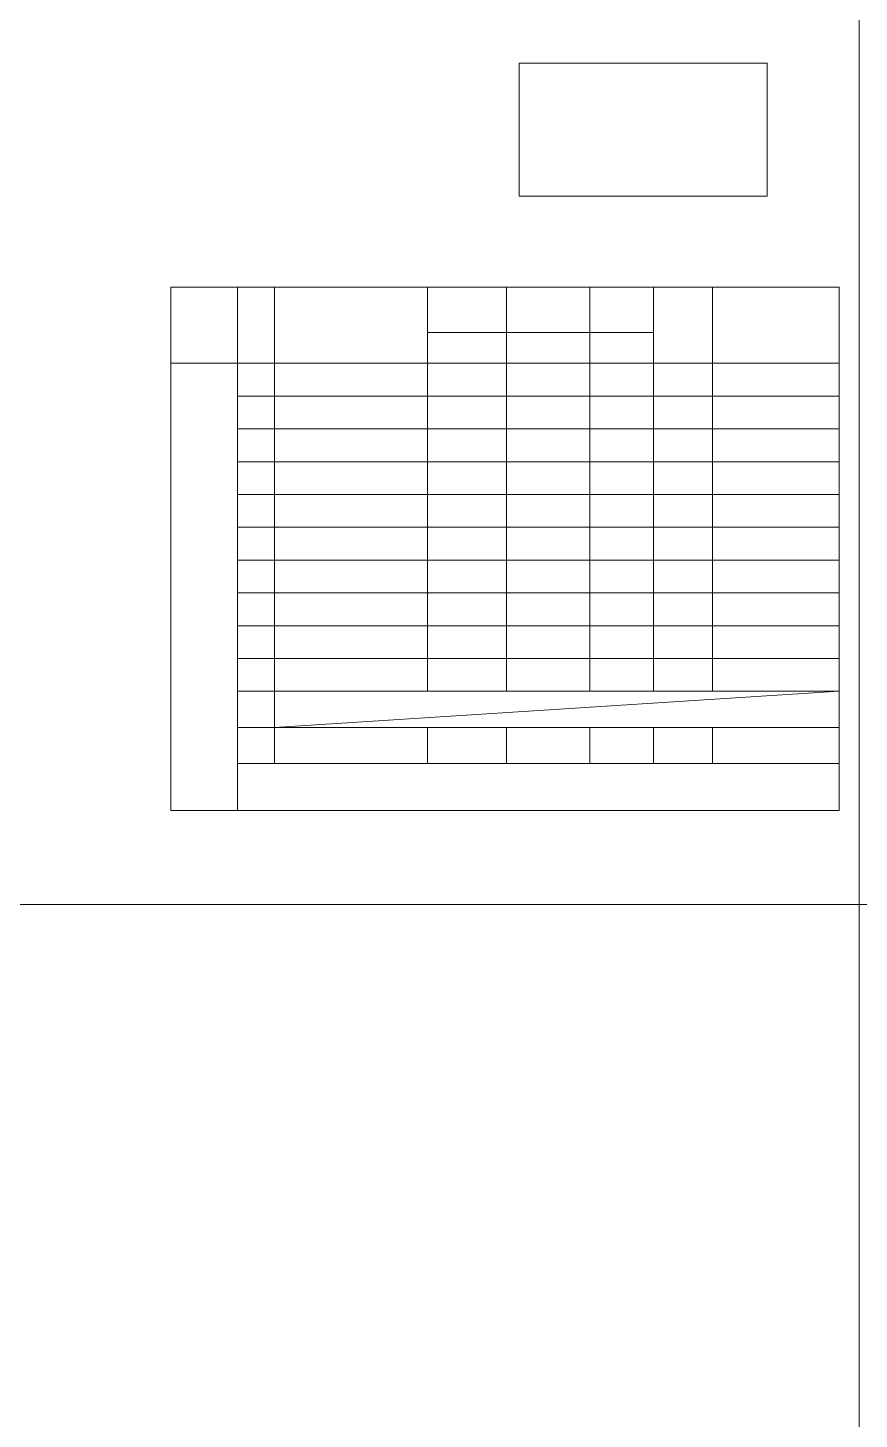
# Model space of a CAD drawing. Extents: x 485428 to 797698, y 56414 to 211814.
# Drawn here: x 727919 to 733738, y 141012 to 150749 of the extents above; entities that cross this region are included whole.
import ezdxf

# ---------------------------------------------------------------- set-up
doc = ezdxf.new("R2010")
doc.units = 0
doc.header["$LTSCALE"] = 1000
doc.header["$MEASUREMENT"] = 0
doc.layers.add('钢架', color=7, linetype='Continuous', lineweight=25)

msp = doc.modelspace()

# ---------------------------------------------------------------- linework, layer by layer
at = {"color": 1, "lineweight": 15}
for p, q in [((728920.1, 148935.4), (728920.1, 145271.4)), ((729385.9, 145271.4), (729385.9, 148935.4))]:
    msp.add_line(p, q, dxfattribs=at)
at = {"lineweight": 15}
for p, q in [((730715.6, 148616), (730715.6, 148935.4)), ((730715.6, 148935.4), (730715.6, 146106.2)), ((731269.4, 148935.4), (731269.4, 146106.2)), ((733597.8, 148935.4), (733597.8, 145271.4)), ((729645.9, 145853.6), (733597.8, 146106.2)), ((730715.6, 145853.6), (730715.6, 145600.9)), ((731269.4, 145853.6), (731269.4, 145600.9))]:
    msp.add_line(p, q, dxfattribs=at)
for points in [[(718888.1, 155114.2), (733738.1, 155114.2), (733738.1, 144614.2), (718888.1, 144614.2)], [(731358.7, 150501.1), (733093, 150501.1), (733093, 149571.9), (731358.7, 149571.9)], [(718888.1, 144614.2), (733738.1, 144614.2), (733738.1, 134114.2), (718888.1, 134114.2)], [(733738.1, 144614.2), (748588.1, 144614.2), (748588.1, 134114.2), (733738.1, 134114.2)]]:
    msp.add_lwpolyline(points, close=True, dxfattribs=at)
at = {"layer": '钢架', "lineweight": 15}
for p, q in [((728920.1, 148935.4), (733597.8, 148935.4)), ((729645.9, 148935.4), (729645.9, 145600.9)), ((731853.4, 148935.4), (731853.4, 147024.3)), ((732298.4, 148935.4), (732298.4, 146106.2)), ((732711.1, 148935.4), (732711.1, 146106.2)), ((730715.6, 148616), (732298.4, 148616)), ((728920.1, 148401.4), (733597.8, 148401.4)), ((729385.9, 148171.9), (733597.8, 148171.9)), ((729385.9, 147942.4), (733597.8, 147942.4)), ((729385.9, 147712.9), (733597.8, 147712.9)), ((729385.9, 147712.9), (733597.8, 147712.9)), ((729385.9, 147483.4), (733597.8, 147483.4)), ((729385.9, 147253.8), (733597.8, 147253.8)), ((729385.9, 147024.3), (733597.8, 147024.3)), ((731853.4, 147024.3), (731853.4, 146106.2)), ((729385.9, 146794.8), (733597.8, 146794.8)), ((729385.9, 146565.3), (733597.8, 146565.3)), ((729385.9, 146335.8), (733597.8, 146335.8)), ((729385.9, 146106.2), (733597.8, 146106.2)), ((729385.9, 146106.2), (733597.8, 146106.2)), ((729385.9, 146106.2), (733597.8, 146106.2)), ((729385.9, 146106.2), (733597.8, 146106.2)), ((729385.9, 145853.6), (733597.8, 145853.6)), ((729385.9, 145853.6), (733597.8, 145853.6)), ((731853.4, 145853.6), (731853.4, 145600.9)), ((732298.4, 145853.6), (732298.4, 145600.9)), ((732711.1, 145853.6), (732711.1, 145600.9)), ((729385.9, 145600.9), (733597.8, 145600.9)), ((728920.1, 145271.4), (733597.8, 145271.4))]:
    msp.add_line(p, q, dxfattribs=at)

doc.saveas('drawing.dxf')
